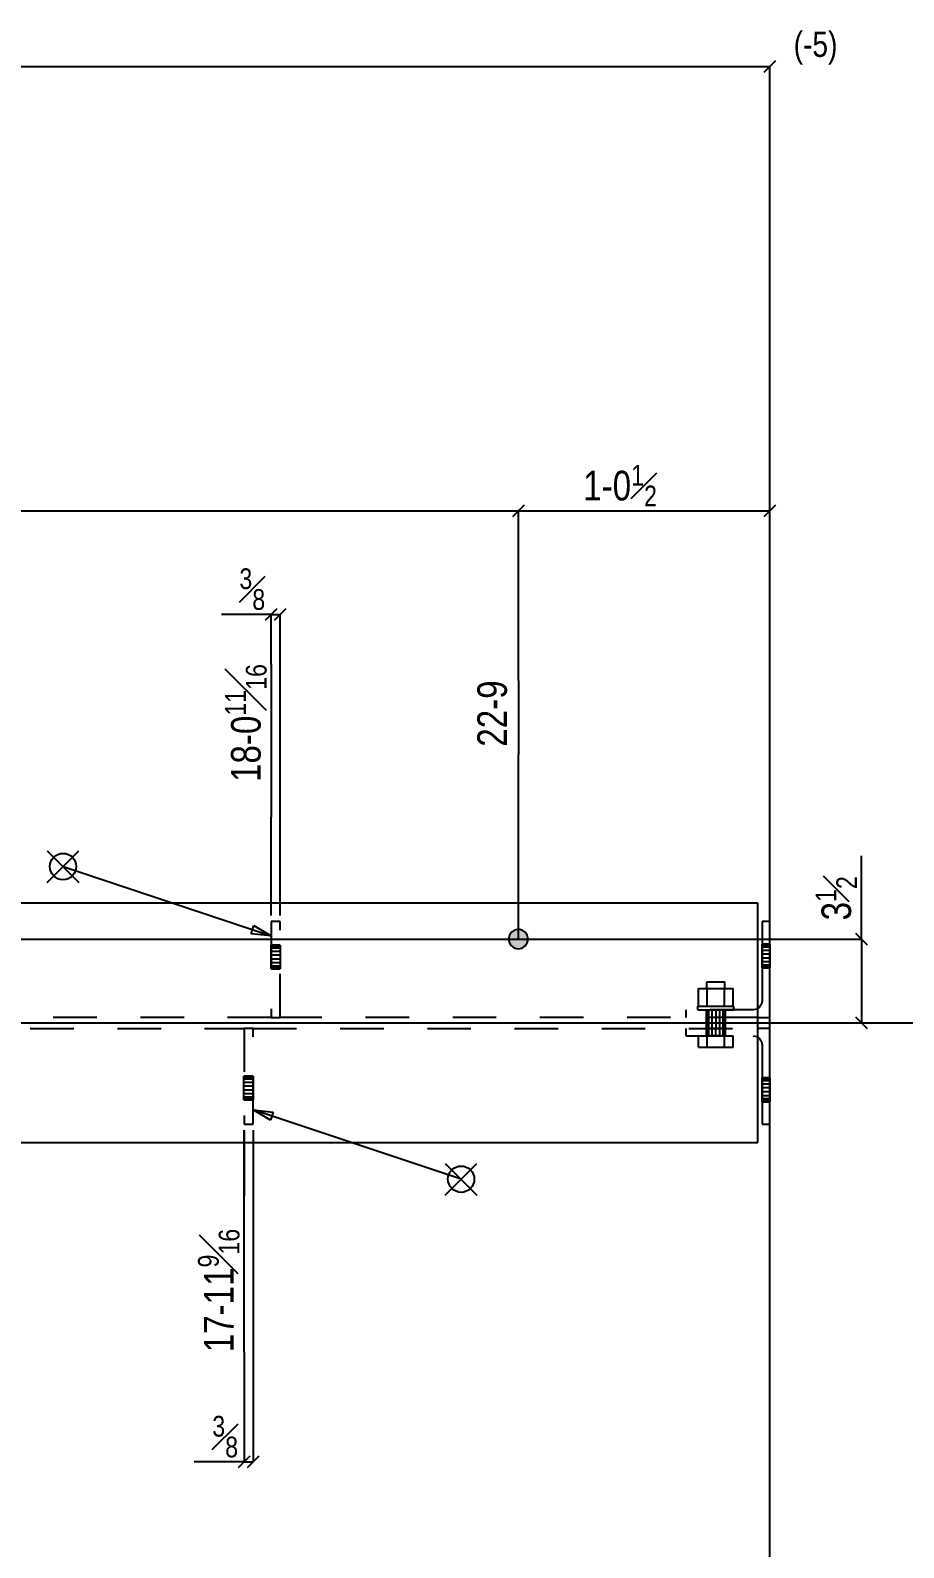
# Model space of a CAD drawing. Extents: x -23 to 149, y -71 to 107.
# Drawn here: x 60.1 to 96.6, y 27.8 to 91.2 of the extents above; entities that cross this region are included whole.
import ezdxf
from ezdxf.enums import TextEntityAlignment as Align

# ---------------------------------------------------------------- set-up
doc = ezdxf.new("R2010")
doc.units = 0
doc.header["$LTSCALE"] = 91.023009
doc.header["$MEASUREMENT"] = 0
doc.linetypes.add('SDS2_5', pattern=[0.04, 0.02, -0.02])
doc.linetypes.add('SDS2_6', pattern=[0.2, 0.1, -0.05, 0, -0.05])
doc.layers.get('0').update_dxf_attribs({"linetype": 'CONTINUOUS'})
for name, color, linetype in [('OUTLINE', 7, 'CONTINUOUS'), ('SYSTEM_ANNOTATION', 7, 'CONTINUOUS'), ('USER_ADJUSTED', 7, 'CONTINUOUS'), ('USER_ANNOTATION', 7, 'CONTINUOUS')]:
    doc.layers.add(name, color=color, linetype=linetype)
doc.styles.add('ARIAL', font='arial.ttf', dxfattribs={"width": 0.8, "height": 0.2})

msp = doc.modelspace()

# ---------------------------------------------------------------- hatches: boundary and pattern name
msp.add_hatch(color=3).paths.add_polyline_path([(80.5, 53.645), (80.345, 53.614), (80.213, 53.526), (80.125, 53.394), (80.094, 53.239), (80.125, 53.083), (80.213, 52.951), (80.345, 52.863), (80.5, 52.832), (80.655, 52.863), (80.787, 52.951), (80.875, 53.083), (80.906, 53.239), (80.875, 53.394), (80.787, 53.526), (80.655, 53.614), (80.5, 53.645)], flags=16)

# ---------------------------------------------------------------- linework, layer by layer
at = {"layer": 'OUTLINE', "color": 2, "linetype": 'CONTINUOUS'}
for p, q in [((90.5, 54.739), (5.5, 54.739)), ((90.5, 44.739), (90.5, 54.739)), ((91, 53.969), (90.688, 53.969)), ((90.688, 53.969), (90.688, 50.656)), ((91, 49.969), (91, 53.969)), ((70.175, 52.989), (70.17, 52.989)), ((70.555, 52.989), (70.55, 52.989)), ((90.688, 53.031), (90.683, 53.031)), ((91.005, 53.031), (91, 53.031)), ((70.17, 51.989), (70.175, 51.989)), ((70.55, 51.989), (70.555, 51.989)), ((90.683, 52.031), (90.688, 52.031)), ((91, 52.031), (91.005, 52.031)), ((88.344, 50.286), (88.344, 50.281)), ((89.156, 50.281), (89.156, 50.286)), ((90.578, 50.391), (90.5, 50.339)), ((90.659, 50.513), (90.578, 50.391)), ((90.688, 50.656), (90.659, 50.513)), ((88.344, 49.974), (88.344, 49.969)), ((88.344, 49.969), (88.344, 49.964)), ((88.344, 49.514), (88.344, 49.509)), ((88.344, 49.509), (88.344, 49.504)), ((89.156, 49.969), (89.156, 49.974)), ((89.156, 49.964), (89.156, 49.969)), ((89.156, 49.509), (89.156, 49.514)), ((89.156, 49.504), (89.156, 49.509)), ((90.5, 49.969), (91, 49.969)), ((91, 49.509), (90.5, 49.509)), ((91, 45.509), (91, 49.509)), ((88.344, 49.196), (88.344, 49.191)), ((89.156, 49.191), (89.156, 49.196)), ((90.5, 49.138), (90.578, 49.086)), ((90.578, 49.086), (90.659, 48.965)), ((90.659, 48.965), (90.688, 48.821)), ((90.688, 48.821), (90.688, 45.509)), ((69.043, 47.519), (69.037, 47.519)), ((69.422, 47.519), (69.418, 47.519)), ((90.688, 47.446), (90.683, 47.446)), ((91.005, 47.446), (91, 47.446)), ((69.037, 46.519), (69.043, 46.519)), ((69.418, 46.519), (69.422, 46.519)), ((90.683, 46.446), (90.688, 46.446)), ((91, 46.446), (91.005, 46.446)), ((90.688, 45.509), (91, 45.509)), ((5.5, 44.739), (90.5, 44.739))]:
    msp.add_line(p, q, dxfattribs=at)
at = {"layer": 'OUTLINE', "color": 1, "linetype": 'SDS2_5'}
for p, q in [((70.55, 53.969), (70.175, 53.969)), ((70.175, 53.969), (70.175, 49.969)), ((70.55, 49.969), (70.55, 53.969)), ((70.17, 52.958), (70.17, 52.989)), ((70.17, 52.958), (70.175, 52.958)), ((70.17, 52.87), (70.17, 52.958)), ((70.17, 52.87), (70.175, 52.87)), ((70.17, 52.738), (70.17, 52.87)), ((70.17, 52.738), (70.175, 52.738)), ((70.17, 52.582), (70.17, 52.738)), ((70.55, 52.989), (70.175, 52.989)), ((70.175, 52.958), (70.55, 52.958)), ((70.175, 52.87), (70.55, 52.87)), ((70.175, 52.738), (70.55, 52.738)), ((70.55, 52.958), (70.555, 52.958)), ((70.55, 52.87), (70.555, 52.87)), ((70.55, 52.738), (70.555, 52.738)), ((70.555, 52.989), (70.555, 52.958)), ((70.555, 52.958), (70.555, 52.87)), ((70.555, 52.87), (70.555, 52.738)), ((70.555, 52.738), (70.555, 52.582)), ((90.683, 53), (90.683, 53.031)), ((90.683, 53), (90.688, 53)), ((90.683, 52.912), (90.683, 53)), ((90.683, 52.912), (90.688, 52.912)), ((90.683, 52.78), (90.683, 52.912)), ((90.683, 52.78), (90.688, 52.78)), ((90.683, 52.625), (90.683, 52.78)), ((90.683, 52.625), (90.688, 52.625)), ((90.683, 52.437), (90.683, 52.625)), ((91, 53.031), (90.688, 53.031)), ((90.688, 53), (91, 53)), ((90.688, 52.912), (91, 52.912)), ((90.688, 52.78), (91, 52.78)), ((90.688, 52.625), (91, 52.625)), ((91, 53), (91.005, 53)), ((91, 52.912), (91.005, 52.912)), ((91, 52.78), (91.005, 52.78)), ((91, 52.625), (91.005, 52.625)), ((91.005, 53.031), (91.005, 53)), ((91.005, 53), (91.005, 52.912)), ((91.005, 52.912), (91.005, 52.78)), ((91.005, 52.78), (91.005, 52.625)), ((91.005, 52.625), (91.005, 52.437)), ((70.17, 52.582), (70.175, 52.582)), ((70.17, 52.395), (70.17, 52.582)), ((70.17, 52.239), (70.17, 52.395)), ((70.175, 52.395), (70.17, 52.395)), ((70.175, 52.239), (70.17, 52.239)), ((70.17, 52.108), (70.17, 52.239)), ((70.175, 52.108), (70.17, 52.108)), ((70.17, 52.019), (70.17, 52.108)), ((70.175, 52.019), (70.17, 52.019)), ((70.17, 51.989), (70.17, 52.019)), ((70.175, 52.582), (70.55, 52.582)), ((70.55, 52.395), (70.175, 52.395)), ((70.55, 52.239), (70.175, 52.239)), ((70.55, 52.108), (70.175, 52.108)), ((70.55, 52.019), (70.175, 52.019)), ((70.175, 51.989), (70.55, 51.989)), ((70.55, 52.582), (70.555, 52.582)), ((70.555, 52.395), (70.55, 52.395)), ((70.555, 52.239), (70.55, 52.239)), ((70.555, 52.108), (70.55, 52.108)), ((70.555, 52.019), (70.55, 52.019)), ((70.555, 52.582), (70.555, 52.395)), ((70.555, 52.395), (70.555, 52.239)), ((70.555, 52.239), (70.555, 52.108)), ((70.555, 52.108), (70.555, 52.019)), ((70.555, 52.019), (70.555, 51.989)), ((90.683, 52.282), (90.683, 52.437)), ((90.688, 52.437), (90.683, 52.437)), ((90.688, 52.282), (90.683, 52.282)), ((90.683, 52.15), (90.683, 52.282)), ((90.688, 52.15), (90.683, 52.15)), ((90.683, 52.062), (90.683, 52.15)), ((90.688, 52.062), (90.683, 52.062)), ((90.683, 52.031), (90.683, 52.062)), ((91, 52.437), (90.688, 52.437)), ((91, 52.282), (90.688, 52.282)), ((91, 52.15), (90.688, 52.15)), ((91, 52.062), (90.688, 52.062)), ((90.688, 52.031), (91, 52.031)), ((91.005, 52.437), (91, 52.437)), ((91.005, 52.282), (91, 52.282)), ((91.005, 52.15), (91, 52.15)), ((91.005, 52.062), (91, 52.062)), ((91.005, 52.437), (91.005, 52.282)), ((91.005, 52.282), (91.005, 52.15)), ((91.005, 52.15), (91.005, 52.062)), ((91.005, 52.062), (91.005, 52.031)), ((88.375, 51.173), (88.375, 51.446)), ((88.375, 51.446), (88.422, 51.446)), ((88.422, 51.446), (88.562, 51.446)), ((88.562, 51.446), (88.75, 51.446)), ((88.75, 51.446), (88.938, 51.446)), ((88.938, 51.446), (89.078, 51.446)), ((89.078, 51.446), (89.125, 51.446)), ((89.125, 51.173), (89.125, 51.446)), ((88.031, 50.438), (88.031, 51.173)), ((88.031, 51.173), (88.391, 51.173)), ((88.375, 51.173), (88.422, 51.173)), ((88.375, 51.173), (88.422, 51.173)), ((88.391, 50.438), (88.391, 51.173)), ((88.391, 50.438), (88.391, 51.173)), ((88.391, 50.438), (88.391, 51.173)), ((88.391, 51.173), (89.109, 51.173)), ((88.422, 51.173), (88.562, 51.173)), ((88.422, 51.173), (88.562, 51.173)), ((88.562, 51.173), (88.75, 51.173)), ((88.562, 51.173), (88.75, 51.173)), ((88.75, 51.173), (88.938, 51.173)), ((88.75, 51.173), (88.938, 51.173)), ((88.938, 51.173), (89.078, 51.173)), ((88.938, 51.173), (89.078, 51.173)), ((89.078, 51.173), (89.125, 51.173)), ((89.078, 51.173), (89.125, 51.173)), ((89.109, 50.438), (89.109, 51.173)), ((89.109, 50.438), (89.109, 51.173)), ((89.109, 50.438), (89.109, 51.173)), ((89.109, 51.173), (89.469, 51.173)), ((89.469, 50.438), (89.469, 51.173)), ((90.312, 50.281), (87.5, 50.281)), ((87.5, 50.281), (87.5, 49.969)), ((88, 50.282), (88, 50.438)), ((88, 50.438), (88.055, 50.438)), ((88, 50.282), (88.055, 50.282)), ((88.031, 50.438), (88.391, 50.438)), ((88.031, 50.438), (88.391, 50.438)), ((88.055, 50.438), (88.219, 50.438)), ((88.055, 50.282), (88.219, 50.282)), ((88.219, 50.438), (88.461, 50.438)), ((88.219, 50.282), (88.461, 50.282)), ((88.344, 50.286), (88.375, 50.286)), ((88.344, 50.281), (88.344, 49.969)), ((88.375, 50.281), (88.375, 50.286)), ((88.375, 50.286), (88.463, 50.286)), ((88.375, 49.196), (88.375, 50.282)), ((88.375, 49.196), (88.375, 50.282)), ((88.375, 50.282), (88.422, 50.282)), ((88.375, 50.282), (88.422, 50.282)), ((88.375, 49.969), (88.375, 50.281)), ((88.391, 50.438), (89.109, 50.438)), ((88.391, 50.438), (89.109, 50.438)), ((88.422, 50.282), (88.562, 50.282)), ((88.422, 50.282), (88.562, 50.282)), ((88.461, 50.438), (88.75, 50.438)), ((88.461, 50.282), (88.75, 50.282)), ((88.463, 50.281), (88.463, 50.286)), ((88.463, 50.286), (88.595, 50.286)), ((88.463, 49.969), (88.463, 50.281)), ((88.562, 50.282), (88.75, 50.282)), ((88.562, 50.282), (88.75, 50.282)), ((88.595, 50.281), (88.595, 50.286)), ((88.595, 50.286), (88.75, 50.286)), ((88.595, 49.969), (88.595, 50.281)), ((88.75, 50.438), (89.039, 50.438)), ((88.75, 50.286), (88.75, 50.281)), ((88.75, 50.286), (88.905, 50.286)), ((88.75, 50.282), (88.938, 50.282)), ((88.75, 50.282), (88.938, 50.282)), ((88.75, 50.282), (89.039, 50.282)), ((88.75, 50.281), (88.75, 49.969)), ((88.905, 50.286), (89.037, 50.286)), ((88.905, 50.286), (88.905, 50.281)), ((88.905, 50.281), (88.905, 49.969)), ((88.938, 50.282), (89.078, 50.282)), ((88.938, 50.282), (89.078, 50.282)), ((89.037, 50.286), (89.125, 50.286)), ((89.037, 50.286), (89.037, 50.281)), ((89.037, 50.281), (89.037, 49.969)), ((89.039, 50.438), (89.281, 50.438)), ((89.039, 50.282), (89.281, 50.282)), ((89.078, 50.282), (89.125, 50.282)), ((89.078, 50.282), (89.125, 50.282)), ((89.109, 50.438), (89.469, 50.438)), ((89.109, 50.438), (89.469, 50.438)), ((89.125, 50.286), (89.156, 50.286)), ((89.125, 50.286), (89.125, 50.281)), ((89.125, 49.196), (89.125, 50.282)), ((89.125, 49.196), (89.125, 50.282)), ((89.125, 50.281), (89.125, 49.969)), ((89.156, 49.969), (89.156, 50.281)), ((89.281, 50.438), (89.445, 50.438)), ((89.281, 50.282), (89.445, 50.282)), ((89.445, 50.438), (89.5, 50.438)), ((89.445, 50.282), (89.5, 50.282)), ((89.5, 50.282), (89.5, 50.438)), ((90.456, 50.31), (90.312, 50.281)), ((90.5, 50.339), (90.456, 50.31)), ((5.5, 49.509), (69.043, 49.509)), ((70.175, 49.969), (43.55, 49.969)), ((69.418, 49.509), (69.043, 49.509)), ((69.043, 49.509), (69.043, 45.509)), ((69.418, 49.509), (90.5, 49.509)), ((69.418, 45.509), (69.418, 49.509)), ((70.175, 49.969), (70.55, 49.969)), ((90.5, 49.969), (70.55, 49.969)), ((87.5, 49.509), (87.5, 49.196)), ((88.344, 49.974), (88.375, 49.974)), ((88.344, 49.969), (88.344, 49.509)), ((88.375, 49.964), (88.344, 49.964)), ((88.344, 49.514), (88.375, 49.514)), ((88.344, 49.509), (88.344, 49.196)), ((88.375, 49.504), (88.344, 49.504)), ((88.375, 49.969), (88.375, 49.974)), ((88.375, 49.974), (88.463, 49.974)), ((88.375, 49.509), (88.375, 49.969)), ((88.375, 49.964), (88.375, 49.969)), ((88.463, 49.964), (88.375, 49.964)), ((88.375, 49.509), (88.375, 49.514)), ((88.375, 49.514), (88.463, 49.514)), ((88.375, 49.504), (88.375, 49.509)), ((88.375, 49.196), (88.375, 49.509)), ((88.463, 49.504), (88.375, 49.504)), ((88.463, 49.969), (88.463, 49.974)), ((88.463, 49.974), (88.595, 49.974)), ((88.463, 49.509), (88.463, 49.969)), ((88.463, 49.964), (88.463, 49.969)), ((88.595, 49.964), (88.463, 49.964)), ((88.463, 49.509), (88.463, 49.514)), ((88.463, 49.514), (88.595, 49.514)), ((88.463, 49.504), (88.463, 49.509)), ((88.463, 49.196), (88.463, 49.509)), ((88.595, 49.504), (88.463, 49.504)), ((88.595, 49.969), (88.595, 49.974)), ((88.595, 49.974), (88.75, 49.974)), ((88.595, 49.509), (88.595, 49.969)), ((88.595, 49.964), (88.595, 49.969)), ((88.75, 49.964), (88.595, 49.964)), ((88.595, 49.509), (88.595, 49.514)), ((88.595, 49.514), (88.75, 49.514)), ((88.595, 49.504), (88.595, 49.509)), ((88.595, 49.196), (88.595, 49.509)), ((88.75, 49.504), (88.595, 49.504)), ((88.75, 49.974), (88.75, 49.969)), ((88.75, 49.974), (88.905, 49.974)), ((88.75, 49.969), (88.75, 49.509)), ((88.75, 49.969), (88.75, 49.964)), ((88.905, 49.964), (88.75, 49.964)), ((88.75, 49.509), (88.75, 49.514)), ((88.75, 49.514), (88.905, 49.514)), ((88.75, 49.509), (88.75, 49.504)), ((88.75, 49.196), (88.75, 49.509)), ((88.905, 49.504), (88.75, 49.504)), ((88.905, 49.974), (89.037, 49.974)), ((88.905, 49.974), (88.905, 49.969)), ((88.905, 49.969), (88.905, 49.509)), ((88.905, 49.969), (88.905, 49.964)), ((89.037, 49.964), (88.905, 49.964)), ((88.905, 49.514), (88.905, 49.509)), ((88.905, 49.514), (89.037, 49.514)), ((88.905, 49.509), (88.905, 49.504)), ((88.905, 49.509), (88.905, 49.196)), ((89.037, 49.504), (88.905, 49.504)), ((89.037, 49.974), (89.125, 49.974)), ((89.037, 49.974), (89.037, 49.969)), ((89.037, 49.969), (89.037, 49.509)), ((89.037, 49.969), (89.037, 49.964)), ((89.125, 49.964), (89.037, 49.964)), ((89.037, 49.514), (89.037, 49.509)), ((89.037, 49.514), (89.125, 49.514)), ((89.037, 49.509), (89.037, 49.504)), ((89.037, 49.509), (89.037, 49.196)), ((89.125, 49.504), (89.037, 49.504)), ((89.125, 49.974), (89.156, 49.974)), ((89.125, 49.974), (89.125, 49.969)), ((89.125, 49.969), (89.125, 49.509)), ((89.125, 49.969), (89.125, 49.964)), ((89.156, 49.964), (89.125, 49.964)), ((89.125, 49.514), (89.125, 49.509)), ((89.125, 49.514), (89.156, 49.514)), ((89.125, 49.509), (89.125, 49.504)), ((89.125, 49.509), (89.125, 49.196)), ((89.156, 49.504), (89.125, 49.504)), ((89.156, 49.509), (89.156, 49.969)), ((89.156, 49.196), (89.156, 49.509)), ((87.5, 49.196), (90.312, 49.196)), ((88.031, 48.727), (88.031, 49.196)), ((88.031, 49.196), (88.391, 49.196)), ((88.375, 49.191), (88.344, 49.191)), ((88.375, 49.191), (88.375, 49.196)), ((88.375, 49.196), (88.422, 49.196)), ((88.375, 49.196), (88.422, 49.196)), ((88.463, 49.191), (88.375, 49.191)), ((88.391, 48.727), (88.391, 49.196)), ((88.391, 48.727), (88.391, 49.196)), ((88.391, 48.727), (88.391, 49.196)), ((88.391, 49.196), (89.109, 49.196)), ((88.422, 49.196), (88.562, 49.196)), ((88.422, 49.196), (88.562, 49.196)), ((88.463, 49.191), (88.463, 49.196)), ((88.595, 49.191), (88.463, 49.191)), ((88.562, 49.196), (88.75, 49.196)), ((88.562, 49.196), (88.75, 49.196)), ((88.595, 49.191), (88.595, 49.196)), ((88.75, 49.191), (88.595, 49.191)), ((88.75, 49.191), (88.75, 49.196)), ((88.75, 49.196), (88.938, 49.196)), ((88.75, 49.196), (88.938, 49.196)), ((88.905, 49.191), (88.75, 49.191)), ((88.905, 49.196), (88.905, 49.191)), ((89.037, 49.191), (88.905, 49.191)), ((88.938, 49.196), (89.078, 49.196)), ((88.938, 49.196), (89.078, 49.196)), ((89.037, 49.196), (89.037, 49.191)), ((89.125, 49.191), (89.037, 49.191)), ((89.078, 49.196), (89.125, 49.196)), ((89.078, 49.196), (89.125, 49.196)), ((89.109, 48.727), (89.109, 49.196)), ((89.109, 48.727), (89.109, 49.196)), ((89.109, 48.727), (89.109, 49.196)), ((89.109, 49.196), (89.469, 49.196)), ((89.125, 49.196), (89.125, 49.191)), ((89.156, 49.191), (89.125, 49.191)), ((89.469, 48.727), (89.469, 49.196)), ((90.312, 49.196), (90.456, 49.168)), ((90.456, 49.168), (90.5, 49.138)), ((88.031, 48.727), (88.391, 48.727)), ((88.391, 48.727), (89.109, 48.727)), ((89.109, 48.727), (89.469, 48.727)), ((69.037, 47.488), (69.037, 47.519)), ((69.418, 47.519), (69.043, 47.519)), ((69.422, 47.519), (69.422, 47.488)), ((69.037, 47.4), (69.037, 47.488)), ((69.037, 47.488), (69.043, 47.488)), ((69.037, 47.268), (69.037, 47.4)), ((69.037, 47.4), (69.043, 47.4)), ((69.037, 47.112), (69.037, 47.268)), ((69.037, 47.268), (69.043, 47.268)), ((69.037, 46.925), (69.037, 47.112)), ((69.037, 47.112), (69.043, 47.112)), ((69.037, 46.769), (69.037, 46.925)), ((69.043, 46.925), (69.037, 46.925)), ((69.043, 47.488), (69.418, 47.488)), ((69.043, 47.4), (69.418, 47.4)), ((69.043, 47.268), (69.418, 47.268)), ((69.043, 47.112), (69.418, 47.112)), ((69.418, 46.925), (69.043, 46.925)), ((69.418, 47.488), (69.422, 47.488)), ((69.418, 47.4), (69.422, 47.4)), ((69.418, 47.268), (69.422, 47.268)), ((69.418, 47.112), (69.422, 47.112)), ((69.422, 46.925), (69.418, 46.925)), ((69.422, 47.488), (69.422, 47.4)), ((69.422, 47.4), (69.422, 47.268)), ((69.422, 47.268), (69.422, 47.112)), ((69.422, 47.112), (69.422, 46.925)), ((69.422, 46.925), (69.422, 46.769)), ((90.683, 47.415), (90.683, 47.446)), ((90.683, 47.415), (90.688, 47.415)), ((90.683, 47.327), (90.683, 47.415)), ((90.683, 47.327), (90.688, 47.327)), ((90.683, 47.195), (90.683, 47.327)), ((90.683, 47.195), (90.688, 47.195)), ((90.683, 47.04), (90.683, 47.195)), ((90.683, 47.04), (90.688, 47.04)), ((90.683, 46.852), (90.683, 47.04)), ((91, 47.446), (90.688, 47.446)), ((90.688, 47.415), (91, 47.415)), ((90.688, 47.327), (91, 47.327)), ((90.688, 47.195), (91, 47.195)), ((90.688, 47.04), (91, 47.04)), ((91, 47.415), (91.005, 47.415)), ((91, 47.327), (91.005, 47.327)), ((91, 47.195), (91.005, 47.195)), ((91, 47.04), (91.005, 47.04)), ((91.005, 47.446), (91.005, 47.415)), ((91.005, 47.415), (91.005, 47.327)), ((91.005, 47.327), (91.005, 47.195)), ((91.005, 47.195), (91.005, 47.04)), ((91.005, 47.04), (91.005, 46.852)), ((69.037, 46.638), (69.037, 46.769)), ((69.043, 46.769), (69.037, 46.769)), ((69.037, 46.549), (69.037, 46.638)), ((69.043, 46.638), (69.037, 46.638)), ((69.037, 46.519), (69.037, 46.549)), ((69.043, 46.549), (69.037, 46.549)), ((69.418, 46.769), (69.043, 46.769)), ((69.418, 46.638), (69.043, 46.638)), ((69.418, 46.549), (69.043, 46.549)), ((69.043, 46.519), (69.418, 46.519)), ((69.422, 46.769), (69.418, 46.769)), ((69.422, 46.638), (69.418, 46.638)), ((69.422, 46.549), (69.418, 46.549)), ((69.422, 46.769), (69.422, 46.638)), ((69.422, 46.638), (69.422, 46.549)), ((69.422, 46.549), (69.422, 46.519)), ((90.683, 46.697), (90.683, 46.852)), ((90.688, 46.852), (90.683, 46.852)), ((90.688, 46.697), (90.683, 46.697)), ((90.683, 46.565), (90.683, 46.697)), ((90.688, 46.565), (90.683, 46.565)), ((90.683, 46.477), (90.683, 46.565)), ((90.688, 46.477), (90.683, 46.477)), ((90.683, 46.446), (90.683, 46.477)), ((91, 46.852), (90.688, 46.852)), ((91, 46.697), (90.688, 46.697)), ((91, 46.565), (90.688, 46.565)), ((91, 46.477), (90.688, 46.477)), ((90.688, 46.446), (91, 46.446)), ((91.005, 46.852), (91, 46.852)), ((91.005, 46.697), (91, 46.697)), ((91.005, 46.565), (91, 46.565)), ((91.005, 46.477), (91, 46.477)), ((91.005, 46.852), (91.005, 46.697)), ((91.005, 46.697), (91.005, 46.565)), ((91.005, 46.565), (91.005, 46.477)), ((91.005, 46.477), (91.005, 46.446)), ((69.043, 45.509), (69.418, 45.509))]:
    msp.add_line(p, q, dxfattribs=at)
at = {"layer": 'OUTLINE', "color": 1, "linetype": 'CONTINUOUS'}
for p, q in [((88.375, 51.173), (88.375, 51.446)), ((88.375, 51.446), (88.422, 51.446)), ((88.422, 51.446), (88.562, 51.446)), ((88.562, 51.446), (88.75, 51.446)), ((88.75, 51.446), (88.938, 51.446)), ((88.938, 51.446), (89.078, 51.446)), ((89.078, 51.446), (89.125, 51.446)), ((89.125, 51.173), (89.125, 51.446)), ((88.031, 50.438), (88.031, 51.173)), ((88.031, 51.173), (88.391, 51.173)), ((88.391, 50.438), (88.391, 51.173)), ((88.391, 51.173), (89.109, 51.173)), ((89.109, 50.438), (89.109, 51.173)), ((89.109, 51.173), (89.469, 51.173)), ((89.469, 50.438), (89.469, 51.173)), ((88, 50.282), (88, 50.438)), ((88, 50.438), (88.055, 50.438)), ((88, 50.282), (88.055, 50.282)), ((88.055, 50.438), (88.219, 50.438)), ((88.055, 50.282), (88.219, 50.282)), ((88.219, 50.438), (88.461, 50.438)), ((88.219, 50.282), (88.461, 50.282)), ((88.375, 50.282), (88.375, 50.282)), ((88.461, 50.438), (88.75, 50.438)), ((88.461, 50.282), (88.75, 50.282)), ((88.75, 50.438), (89.039, 50.438)), ((88.75, 50.282), (89.039, 50.282)), ((89.039, 50.438), (89.281, 50.438)), ((89.039, 50.282), (89.281, 50.282)), ((89.125, 50.282), (89.125, 50.282)), ((89.281, 50.438), (89.445, 50.438)), ((89.281, 50.282), (89.445, 50.282)), ((89.445, 50.438), (89.5, 50.438)), ((89.445, 50.282), (89.5, 50.282)), ((89.5, 50.282), (89.5, 50.438)), ((88.031, 48.727), (88.031, 49.196)), ((88.031, 49.196), (88.391, 49.196)), ((88.375, 49.196), (88.375, 49.196)), ((88.391, 48.727), (88.391, 49.196)), ((88.391, 49.196), (89.109, 49.196)), ((89.109, 48.727), (89.109, 49.196)), ((89.109, 49.196), (89.469, 49.196)), ((89.125, 49.196), (89.125, 49.196)), ((89.469, 48.727), (89.469, 49.196)), ((88.031, 48.727), (88.391, 48.727)), ((88.391, 48.727), (89.109, 48.727)), ((89.109, 48.727), (89.469, 48.727))]:
    msp.add_line(p, q, dxfattribs=at)
msp.add_lwpolyline([(80.5, 53.645), (80.345, 53.614), (80.213, 53.526), (80.125, 53.394), (80.094, 53.239), (80.125, 53.083), (80.213, 52.951), (80.345, 52.863), (80.5, 52.832), (80.655, 52.863), (80.787, 52.951), (80.875, 53.083), (80.906, 53.239), (80.875, 53.394), (80.787, 53.526), (80.655, 53.614), (80.5, 53.645)], close=True, dxfattribs=at)
at = {"layer": 'SYSTEM_ANNOTATION', "color": 1, "linetype": 'CONTINUOUS'}
for p, q in [((60.823, 55.606), (62.143, 56.926)), ((60.823, 56.926), (62.143, 55.606)), ((94.838, 53.239), (94.838, 56.708)), ((61.483, 56.266), (70.175, 53.369)), ((15.5, 53.239), (94.838, 53.239)), ((69.335, 53.462), (69.447, 53.798)), ((70.175, 53.369), (69.335, 53.462)), ((69.447, 53.798), (70.175, 53.369)), ((70.175, 53.369), (70.175, 53.369)), ((94.838, 53.239), (94.602, 53.475)), ((94.602, 53.475), (95.075, 53.002)), ((95.075, 53.002), (94.838, 53.239)), ((94.838, 53.239), (94.838, 49.739)), ((15.5, 49.739), (94.838, 49.739)), ((94.838, 49.739), (94.602, 49.975)), ((94.602, 49.975), (95.075, 49.502)), ((95.075, 49.502), (94.838, 49.739)), ((78.11, 43.211), (69.418, 46.109)), ((69.418, 46.109), (69.418, 46.109)), ((69.418, 46.109), (70.258, 46.015)), ((70.146, 45.679), (69.418, 46.109)), ((70.258, 46.015), (70.146, 45.679)), ((77.45, 42.551), (78.77, 43.871)), ((77.45, 43.871), (78.77, 42.551))]:
    msp.add_line(p, q, dxfattribs=at)
at = {"layer": 'SYSTEM_ANNOTATION', "color": 1, "linetype": 'SDS2_6'}
msp.add_line((-3, 49.739), (99, 49.739), dxfattribs=at)
at = {"layer": 'SYSTEM_ANNOTATION', "color": 1, "linetype": 'CONTINUOUS'}
for centre in [(61.483, 56.266), (78.11, 43.211)]:
    msp.add_circle(centre, 0.55, dxfattribs=at)
at = {"layer": 'USER_ADJUSTED', "color": 1, "linetype": 'CONTINUOUS'}
for p, q in [((5, 89.667), (91, 89.667)), ((90.764, 89.43), (91.236, 89.903)), ((91, 89.667), (90.764, 89.43)), ((91.236, 89.903), (91, 89.667)), ((91, 0), (91, 89.667)), ((15.5, 71.113), (80.5, 71.113)), ((80.264, 70.877), (80.736, 71.349)), ((80.264, 70.877), (80.736, 71.349)), ((80.5, 71.113), (80.264, 70.877)), ((80.5, 71.113), (80.264, 70.877)), ((80.736, 71.349), (80.5, 71.113)), ((80.736, 71.349), (80.5, 71.113)), ((80.5, 64.039), (80.5, 71.113)), ((80.5, 64.039), (80.5, 71.113)), ((80.5, 71.113), (91, 71.113)), ((90.764, 70.877), (91.236, 71.349)), ((91, 71.113), (90.764, 70.877)), ((91.236, 71.349), (91, 71.113)), ((91, 50.219), (91, 71.113)), ((80.5, 64.039), (80.5, 64.039)), ((80.5, 64.039), (80.5, 60.94)), ((80.5, 53.239), (80.5, 60.94)), ((80.5, 53.239), (80.5, 60.94)), ((80.5, 53.239), (80.5, 60.94))]:
    msp.add_line(p, q, dxfattribs=at)
at = {"layer": 'USER_ANNOTATION', "color": 1, "linetype": 'CONTINUOUS'}
for p, q in [((70.175, 66.793), (68.096, 66.793)), ((69.939, 66.557), (70.411, 67.029)), ((70.175, 66.793), (69.939, 66.557)), ((70.411, 67.029), (70.175, 66.793)), ((70.175, 64.721), (70.175, 66.793)), ((70.175, 66.793), (70.55, 66.793)), ((70.314, 66.557), (70.786, 67.029)), ((70.55, 66.793), (70.314, 66.557)), ((70.786, 67.029), (70.55, 66.793)), ((70.55, 66.793), (70.55, 66.793)), ((70.55, 54.219), (70.55, 66.793)), ((70.175, 64.721), (70.175, 64.721)), ((70.175, 64.721), (70.175, 58.329)), ((70.175, 54.219), (70.175, 58.329)), ((70.175, 54.219), (70.175, 58.329)), ((69.043, 45.259), (69.043, 42.504)), ((69.043, 42.504), (69.043, 45.259)), ((69.418, 45.259), (69.418, 31.405)), ((69.043, 35.983), (69.043, 42.504)), ((69.043, 35.983), (69.043, 31.405)), ((69.043, 35.983), (69.043, 35.983)), ((69.043, 31.405), (66.963, 31.405)), ((68.806, 31.169), (69.279, 31.642)), ((69.043, 31.405), (68.806, 31.169)), ((69.279, 31.642), (69.043, 31.405)), ((69.043, 31.405), (69.418, 31.405)), ((69.181, 31.169), (69.654, 31.642)), ((69.418, 31.405), (69.181, 31.169)), ((69.654, 31.642), (69.418, 31.405)), ((69.418, 31.405), (69.418, 31.405))]:
    msp.add_line(p, q, dxfattribs=at)

# ---------------------------------------------------------------- texts
at = {"layer": 'SYSTEM_ANNOTATION', "color": 1, "linetype": 'CONTINUOUS', "style": 'ARIAL', "width": 0.8}
msp.add_text('(-5)', height=1.0528, dxfattribs=at).set_placement((92, 90.071))
at = {"layer": 'SYSTEM_ANNOTATION', "color": 1, "linetype": 'CONTINUOUS', "insert": (94.648, 54.017), "char_height": 1.23861, "attachment_point": 7, "rotation": 90, "style": 'ARIAL'}
msp.add_mtext('\\A1;3{\\H0.70x;\\S1#2;}', dxfattribs=at)
at = {"layer": 'USER_ADJUSTED', "color": 1, "linetype": 'CONTINUOUS', "style": 'ARIAL', "width": 0.8}
msp.add_text('22-9', height=1.2386, rotation=90, dxfattribs=at).set_placement((80.024, 64.039), align=Align.RIGHT)
at = {"layer": 'USER_ADJUSTED', "color": 1, "linetype": 'CONTINUOUS', "insert": (84.75, 71.304), "char_height": 1.23861, "attachment_point": 8, "style": 'ARIAL'}
msp.add_mtext('\\A1;1-0{\\H0.70x;\\S1#2;}', dxfattribs=at)
at = {"layer": 'USER_ANNOTATION', "color": 1, "linetype": 'CONTINUOUS', "char_height": 1.23861, "attachment_point": 9, "style": 'ARIAL'}
for insert in [(69.925, 66.983), (68.793, 31.596)]:
    msp.add_mtext('\\A1;{\\H0.70x;\\S3#8;}', dxfattribs=dict(at, insert=insert))
at = {"layer": 'USER_ANNOTATION', "color": 1, "linetype": 'CONTINUOUS', "char_height": 1.23861, "rotation": 90, "style": 'ARIAL'}
for s, insert, attachment_point in [('\\A1;18-0{\\H0.70x;\\S11#16;}', (69.984, 64.721), 9), ('\\A1;17-11{\\H0.70x;\\S9#16;}', (68.852, 35.983), 7)]:
    msp.add_mtext(s, dxfattribs=dict(at, insert=insert, attachment_point=attachment_point))

doc.saveas('drawing.dxf')
